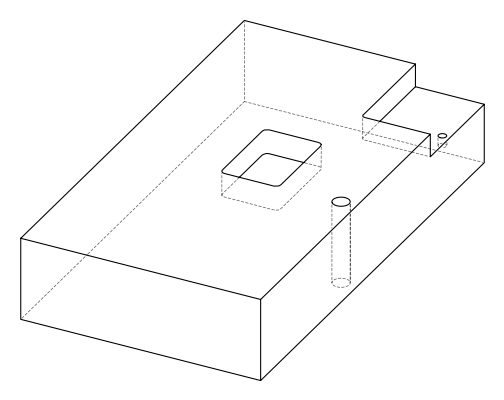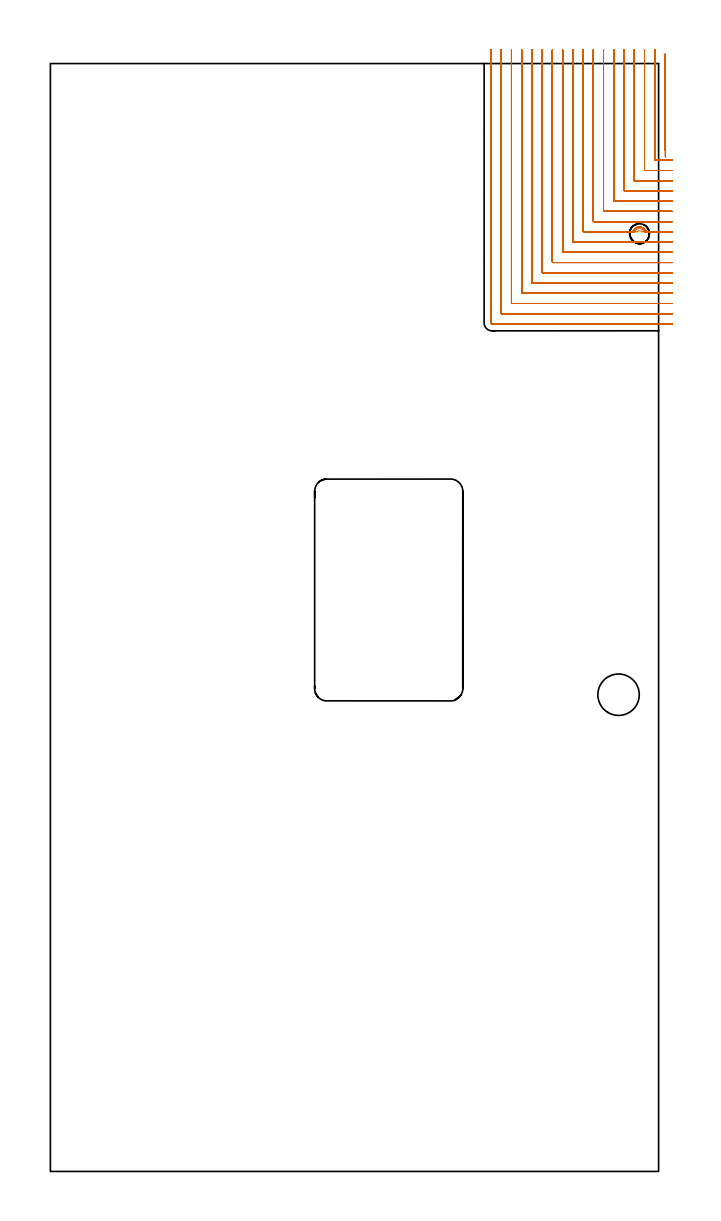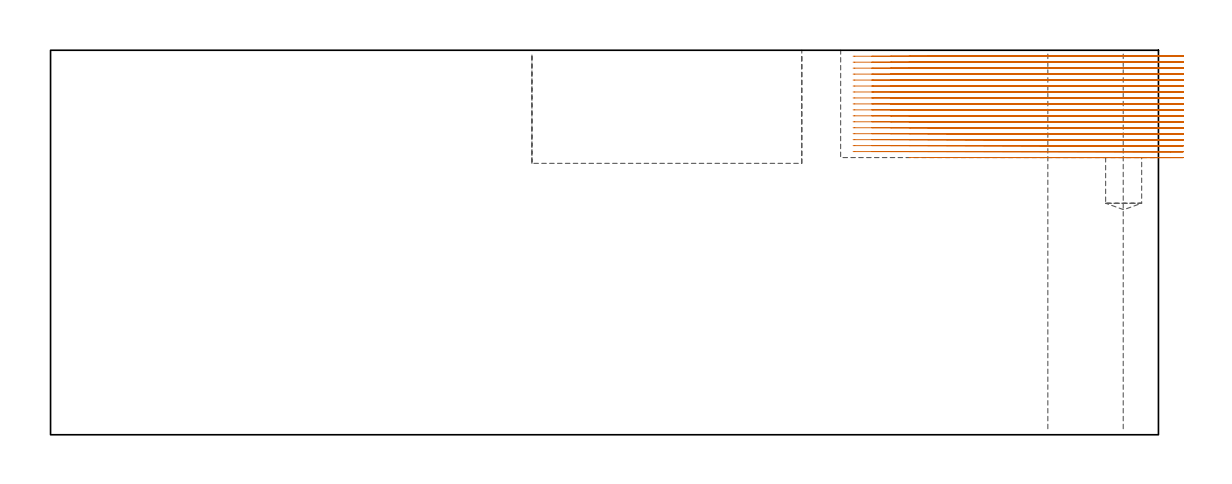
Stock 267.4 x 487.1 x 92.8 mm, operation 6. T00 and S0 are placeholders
(PLAN: 7 operations, 5 tool changes, 109.6 min)
(1 SPOT_DRILL | STEP1HOLE | NXT0321_9005460120000 | 0.05 min | 181 mm3)
(2 SPOT_DRILL_1 | STEP1POCKET | NXT0321_9005460120000 | 0.03 min | 2801 mm3)
(3 DRILL_THROUGH_HOLE_INTO_CENTER | STEP1HOLE | NXT0301_065 | 0.39 min | 6261 mm3)
(4 DRILL_TO_ENLARGE_THROUGH_HOLE | STEP1HOLE | UGT0301_251 | 0.41 min | 17642 mm3)
(5 DRILL_BLIND_HOLE_INTO_CENTER | STEP1POCKET | NXT0301_058 | 0.07 min | 719 mm3)
(6 MILL_CORNER_NOTCH_RECTANGULAR | CORNER_NOTCH_RECTANGULAR | NXT0201_008 | Follow Part, ap 1.5, ae 75% | 88.5 min | 230541 mm3)
(7 MILL_RECTANGULAR_POCKET | POCKET_RECTANGULAR_STRAIGHT | NXT0201_013 | Follow Part, ap 2.5, ae 75% | 20.19 min | 172628 mm3)
(TOOL NXT0321_9005460120000 | NC Spot Drill, 142deg, 12mm, Carbide, Uncoated | D12 PA142 FL30 Z2)
(TOOL NXT0301_065 | Carbide Drill 9.4mm [860.1-0940-075A1-MM 2214] | D9.4 PA140 FL98 Z2)
(TOOL UGT0301_251 | Twist Drill 18.2 mm | D18.2 PA118 FL135 Z2)
(TOOL NXT0301_058 | Carbide Drill 8.7mm [860.1-0870-026A1-MM 2214] | D8.7 PA140 FL47 Z2)
(TOOL NXT0201_008 | ENDMILL 6mm [2P460-0600-NA 1630] | D6 FL26 Z6)
(TOOL NXT0201_013 | ENDMILL 10mm | D10 FL30 Z4)
(OP 6 MILL_CORNER_NOTCH_RECTANGULAR, part 1 of 2)
G17 G21 G94 G90
T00 M6
G54
G17 G0 G90 X270.2 Y491.177 S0 M3
G43 Z102.8 H1
Z91.361
G94 G1 Y488.177 F250.
Y449.395 F500.
G3 X270.4 Y449.117 R0.3
G1 Y446.117 F250.
G0 Z102.8
X265.7 Y493.1
Z91.361
G1 Y490.1
Y444.895 F500.
G3 X265.995 Y444.6 R0.3
G1 X270.4
X273.4 F250.
G0 Z102.8
X261.2 Y493.1
Z91.361
G1 Y490.1
Y440.395 F500.
G3 X261.495 Y440.1 R0.3
G1 X270.4
X273.4 F250.
G0 Z102.8
X256.7 Y493.1
Z91.361
G1 Y490.1
Y435.895 F500.
G3 X256.995 Y435.6 R0.3
G1 X270.4
X273.4 F250.
G0 Z102.8
X252.2 Y493.1
Z91.361
G1 Y490.1
Y431.395 F500.
G3 X252.495 Y431.1 R0.3
G1 X270.4
X273.4 F250.
G0 Z102.8
X247.7 Y493.1
Z91.361
G1 Y490.1
Y426.895 F500.
G3 X247.995 Y426.6 R0.3
G1 X270.4
X273.4 F250.
G0 Z102.8
X243.2 Y493.1
Z91.361
G1 Y490.1
Y422.396 F500.
G3 X243.496 Y422.1 R0.3
G1 X270.4
X273.4 F250.
G0 Z102.8
X238.7 Y493.1
Z91.361
G1 Y490.1
Y417.896 F500.
G3 X238.996 Y417.6 R0.3
G1 X270.4
X273.4 F250.
G0 Z102.8
X234.2 Y493.1
Z91.361
G1 Y490.1
Y413.396 F500.
G3 X234.496 Y413.1 R0.3
G1 X256.127
X256.152 Y413.206
G2 X257.357 Y414.803 R2.962
G1 X257.973 Y415.114
G2 X260.797 Y414.681 R3.008
G1 X261.325 Y414.171
X261.668 Y413.652
X261.821 Y413.314
X261.827 Y413.297
X261.873 Y413.1
X270.4
X273.4 F250.
G0 Z102.8
X229.7 Y493.1
Z91.361
G1 Y490.1
Y408.896 F500.
G3 X229.996 Y408.6 R0.3
G1 X270.4
X273.4 F250.
G0 Z102.8
X225.2 Y493.1
Z91.361
G1 Y490.1
Y404.396 F500.
G3 X225.496 Y404.1 R0.3
G1 X270.4
X273.4 F250.
G0 Z102.8
X220.7 Y493.1
Z91.361
G1 Y490.1
Y399.896 F500.
G3 X220.996 Y399.6 R0.3
G1 X270.4
X273.4 F250.
G0 Z102.8
X216.2 Y493.1
Z91.361
G1 Y490.1
Y395.397 F500.
G3 X216.497 Y395.1 R0.3
G1 X270.4
X273.4 F250.
G0 Z102.8
X211.7 Y493.1
Z91.361
G1 Y490.1
Y390.897 F500.
G3 X211.997 Y390.6 R0.3
G1 X270.4
X273.4 F250.
G0 Z102.8
X207.2 Y493.1
Z91.361
G1 Y490.1
Y386.397 F500.
G3 X207.497 Y386.1 R0.3
G1 X270.4
X273.4 F250.
G0 Z102.8
X202.7 Y493.1
Z91.361
G1 Y490.1
Y381.897 F500.
G3 X202.997 Y381.6 R0.3
G1 X270.4
X273.4 F250.
G0 Z102.8
X198.2 Y493.1
Z91.361
G1 Y490.1
Y377.397 F500.
G3 X198.497 Y377.1 R0.3
G1 X270.4
X273.4 F250.
G0 Z102.8
X193.7 Y493.1
Z91.361
G1 Y490.1
Y373. F500.
G3 X194.1 Y372.6 R0.4
G1 X270.4
X273.4 F250.
G0 Z102.8
X270.2 Y491.177
Z89.922
G1 Y488.177
Y449.395 F500.
G3 X270.4 Y449.117 R0.3
G1 Y446.117 F250.
G0 Z102.8
X265.7 Y493.1
Z89.922
G1 Y490.1
Y444.895 F500.
G3 X265.995 Y444.6 R0.3
G1 X270.4
X273.4 F250.
G0 Z102.8
X261.2 Y493.1
Z89.922
G1 Y490.1
Y440.395 F500.
G3 X261.495 Y440.1 R0.3
G1 X270.4
X273.4 F250.
G0 Z102.8
X256.7 Y493.1
Z89.922
G1 Y490.1
Y435.895 F500.
G3 X256.995 Y435.6 R0.3
G1 X270.4
X273.4 F250.
G0 Z102.8
X252.2 Y493.1
Z89.922
G1 Y490.1
Y431.395 F500.
G3 X252.495 Y431.1 R0.3
G1 X270.4
X273.4 F250.
G0 Z102.8
X247.7 Y493.1
Z89.922
G1 Y490.1
Y426.895 F500.
G3 X247.995 Y426.6 R0.3
G1 X270.4
X273.4 F250.
G0 Z102.8
X243.2 Y493.1
Z89.922
G1 Y490.1
Y422.396 F500.
G3 X243.496 Y422.1 R0.3
G1 X270.4
X273.4 F250.
G0 Z102.8
X238.7 Y493.1
Z89.922
G1 Y490.1
Y417.896 F500.
G3 X238.996 Y417.6 R0.3
G1 X270.4
X273.4 F250.
G0 Z102.8
X234.2 Y493.1
Z89.922
G1 Y490.1
Y413.396 F500.
G3 X234.496 Y413.1 R0.3
G1 X256.127
X256.152 Y413.206
G2 X257.357 Y414.803 R2.962
G1 X257.973 Y415.114
G2 X260.797 Y414.682 R3.008
G1 X261.326 Y414.169
X261.668 Y413.652
X261.821 Y413.314
X261.827 Y413.297
X261.873 Y413.1
X270.4
X273.4 F250.
G0 Z102.8
X229.7 Y493.1
Z89.922
G1 Y490.1
Y408.896 F500.
G3 X229.996 Y408.6 R0.3
G1 X270.4
X273.4 F250.
G0 Z102.8
X225.2 Y493.1
Z89.922
G1 Y490.1
Y404.396 F500.
G3 X225.496 Y404.1 R0.3
G1 X270.4
X273.4 F250.
G0 Z102.8
X220.7 Y493.1
Z89.922
G1 Y490.1
Y399.896 F500.
G3 X220.996 Y399.6 R0.3
G1 X270.4
X273.4 F250.
G0 Z102.8
X216.2 Y493.1
Z89.922
G1 Y490.1
Y395.397 F500.
G3 X216.497 Y395.1 R0.3
G1 X270.4
X273.4 F250.
G0 Z102.8
X211.7 Y493.1
Z89.922
G1 Y490.1
Y390.897 F500.
G3 X211.997 Y390.6 R0.3
G1 X270.4
X273.4 F250.
G0 Z102.8
X207.2 Y493.1
Z89.922
G1 Y490.1
Y386.397 F500.
G3 X207.497 Y386.1 R0.3
G1 X270.4
X273.4 F250.
G0 Z102.8
X202.7 Y493.1
Z89.922
G1 Y490.1
Y381.897 F500.
G3 X202.997 Y381.6 R0.3
G1 X270.4
X273.4 F250.
G0 Z102.8
X198.2 Y493.1
Z89.922
G1 Y490.1
Y377.397 F500.
G3 X198.497 Y377.1 R0.3
G1 X270.4
X273.4 F250.
G0 Z102.8
X193.7 Y493.1
Z89.922
G1 Y490.1
Y373. F500.
G3 X194.1 Y372.6 R0.4
G1 X270.4
X273.4 F250.
G0 Z102.8
X270.2 Y491.177
Z88.483
G1 Y488.177
Y449.395 F500.
G3 X270.4 Y449.117 R0.3
G1 Y446.117 F250.
G0 Z102.8
X265.7 Y493.1
Z88.483
G1 Y490.1
Y444.895 F500.
G3 X265.995 Y444.6 R0.3
G1 X270.4
X273.4 F250.
G0 Z102.8
X261.2 Y493.1
Z88.483
G1 Y490.1
Y440.395 F500.
G3 X261.495 Y440.1 R0.3
G1 X270.4
X273.4 F250.
G0 Z102.8
X256.7 Y493.1
Z88.483
G1 Y490.1
Y435.895 F500.
G3 X256.995 Y435.6 R0.3
G1 X270.4
X273.4 F250.
G0 Z102.8
X252.2 Y493.1
Z88.483
G1 Y490.1
Y431.395 F500.
G3 X252.495 Y431.1 R0.3
G1 X270.4
X273.4 F250.
G0 Z102.8
X247.7 Y493.1
Z88.483
G1 Y490.1
Y426.895 F500.
G3 X247.995 Y426.6 R0.3
G1 X270.4
X273.4 F250.
G0 Z102.8
X243.2 Y493.1
Z88.483
G1 Y490.1
Y422.396 F500.
G3 X243.496 Y422.1 R0.3
G1 X270.4
X273.4 F250.
G0 Z102.8
X238.7 Y493.1
Z88.483
G1 Y490.1
Y417.896 F500.
G3 X238.996 Y417.6 R0.3
G1 X270.4
X273.4 F250.
G0 Z102.8
X234.2 Y493.1
Z88.483
G1 Y490.1
Y413.396 F500.
G3 X234.496 Y413.1 R0.3
G1 X256.127
X256.152 Y413.206
G2 X257.357 Y414.803 R2.962
G1 X257.973 Y415.114
G2 X260.797 Y414.682 R3.008
G1 X261.326 Y414.169
X261.668 Y413.652
X261.821 Y413.314
X261.827 Y413.297
X261.873 Y413.1
X270.4
X273.4 F250.
G0 Z102.8
X229.7 Y493.1
Z88.483
G1 Y490.1
Y408.896 F500.
G3 X229.996 Y408.6 R0.3
G1 X270.4
X273.4 F250.
G0 Z102.8
X225.2 Y493.1
Z88.483
G1 Y490.1
Y404.396 F500.
G3 X225.496 Y404.1 R0.3
G1 X270.4
X273.4 F250.
G0 Z102.8
X220.7 Y493.1
Z88.483
G1 Y490.1
Y399.896 F500.
G3 X220.996 Y399.6 R0.3
G1 X270.4
X273.4 F250.
G0 Z102.8
X216.2 Y493.1
Z88.483
G1 Y490.1
Y395.397 F500.
G3 X216.497 Y395.1 R0.3
G1 X270.4
X273.4 F250.
G0 Z102.8
X211.7 Y493.1
Z88.483
G1 Y490.1
Y390.897 F500.
G3 X211.997 Y390.6 R0.3
G1 X270.4
X273.4 F250.
G0 Z102.8
X207.2 Y493.1
Z88.483
G1 Y490.1
Y386.397 F500.
G3 X207.497 Y386.1 R0.3
G1 X270.4
X273.4 F250.
G0 Z102.8
X202.7 Y493.1
Z88.483
G1 Y490.1
Y381.897 F500.
G3 X202.997 Y381.6 R0.3
G1 X270.4
X273.4 F250.
G0 Z102.8
X198.2 Y493.1
Z88.483
G1 Y490.1
Y377.397 F500.
G3 X198.497 Y377.1 R0.3
G1 X270.4
X273.4 F250.
G0 Z102.8
X193.7 Y493.1
Z88.483
G1 Y490.1
Y373. F500.
G3 X194.1 Y372.6 R0.4
G1 X270.4
X273.4 F250.
G0 Z102.8
X270.2 Y491.177
Z87.044
G1 Y488.177
Y449.395 F500.
G3 X270.4 Y449.117 R0.3
G1 Y446.117 F250.
G0 Z102.8
X265.7 Y493.1
Z87.044
G1 Y490.1
Y444.895 F500.
G3 X265.995 Y444.6 R0.3
G1 X270.4
X273.4 F250.
G0 Z102.8
X261.2 Y493.1
Z87.044
G1 Y490.1
Y440.395 F500.
G3 X261.495 Y440.1 R0.3
G1 X270.4
X273.4 F250.
G0 Z102.8
X256.7 Y493.1
Z87.044
G1 Y490.1
Y435.895 F500.
G3 X256.995 Y435.6 R0.3
G1 X270.4
X273.4 F250.
G0 Z102.8
X252.2 Y493.1
Z87.044
G1 Y490.1
Y431.395 F500.
G3 X252.495 Y431.1 R0.3
G1 X270.4
X273.4 F250.
G0 Z102.8
X247.7 Y493.1
Z87.044
G1 Y490.1
Y426.895 F500.
G3 X247.995 Y426.6 R0.3
G1 X270.4
X273.4 F250.
G0 Z102.8
X243.2 Y493.1
Z87.044
G1 Y490.1
Y422.396 F500.
G3 X243.496 Y422.1 R0.3
G1 X270.4
X273.4 F250.
G0 Z102.8
X238.7 Y493.1
Z87.044
G1 Y490.1
Y417.896 F500.
G3 X238.996 Y417.6 R0.3
G1 X270.4
X273.4 F250.
G0 Z102.8
X234.2 Y493.1
Z87.044
G1 Y490.1
Y413.396 F500.
G3 X234.496 Y413.1 R0.3
G1 X256.127
X256.152 Y413.206
G2 X257.357 Y414.803 R2.962
G1 X257.973 Y415.114
G2 X260.798 Y414.681 R3.009
G1 X261.324 Y414.172
X261.668 Y413.652
X261.821 Y413.314
X261.827 Y413.297
X261.873 Y413.1
X270.4
X273.4 F250.
G0 Z102.8
X229.7 Y493.1
Z87.044
G1 Y490.1
Y408.896 F500.
G3 X229.996 Y408.6 R0.3
G1 X270.4
X273.4 F250.
G0 Z102.8
X225.2 Y493.1
Z87.044
G1 Y490.1
Y404.396 F500.
G3 X225.496 Y404.1 R0.3
G1 X270.4
X273.4 F250.
G0 Z102.8
X220.7 Y493.1
Z87.044
G1 Y490.1
Y399.896 F500.
G3 X220.996 Y399.6 R0.3
G1 X270.4
X273.4 F250.
G0 Z102.8
X216.2 Y493.1
Z87.044
G1 Y490.1
Y395.397 F500.
G3 X216.497 Y395.1 R0.3
G1 X270.4
X273.4 F250.
G0 Z102.8
X211.7 Y493.1
Z87.044
G1 Y490.1
Y390.897 F500.
G3 X211.997 Y390.6 R0.3
G1 X270.4
X273.4 F250.
G0 Z102.8
X207.2 Y493.1
Z87.044
G1 Y490.1
Y386.397 F500.
G3 X207.497 Y386.1 R0.3
G1 X270.4
X273.4 F250.
G0 Z102.8
X202.7 Y493.1
Z87.044
G1 Y490.1
Y381.897 F500.
G3 X202.997 Y381.6 R0.3
G1 X270.4
X273.4 F250.
G0 Z102.8
X198.2 Y493.1
Z87.044
G1 Y490.1
Y377.397 F500.
G3 X198.497 Y377.1 R0.3
G1 X270.4
X273.4 F250.
G0 Z102.8
X193.7 Y493.1
Z87.044
G1 Y490.1
Y373. F500.
G3 X194.1 Y372.6 R0.4
G1 X270.4
X273.4 F250.
G0 Z102.8
X270.2 Y491.177
Z85.605
G1 Y488.177
Y449.395 F500.
G3 X270.4 Y449.117 R0.3
G1 Y446.117 F250.
G0 Z102.8
X265.7 Y493.1
Z85.605
G1 Y490.1
Y444.895 F500.
G3 X265.995 Y444.6 R0.3
G1 X270.4
X273.4 F250.
G0 Z102.8
X261.2 Y493.1
Z85.605
G1 Y490.1
Y440.395 F500.
G3 X261.495 Y440.1 R0.3
G1 X270.4
X273.4 F250.
G0 Z102.8
X256.7 Y493.1
Z85.605
G1 Y490.1
Y435.895 F500.
G3 X256.995 Y435.6 R0.3
G1 X270.4
X273.4 F250.
G0 Z102.8
X252.2 Y493.1
Z85.605
G1 Y490.1
Y431.395 F500.
G3 X252.495 Y431.1 R0.3
G1 X270.4
X273.4 F250.
G0 Z102.8
X247.7 Y493.1
Z85.605
G1 Y490.1
Y426.895 F500.
G3 X247.995 Y426.6 R0.3
G1 X270.4
X273.4 F250.
G0 Z102.8
X243.2 Y493.1
Z85.605
G1 Y490.1
Y422.396 F500.
G3 X243.496 Y422.1 R0.3
G1 X270.4
X273.4 F250.
G0 Z102.8
X238.7 Y493.1
Z85.605
G1 Y490.1
Y417.896 F500.
G3 X238.996 Y417.6 R0.3
G1 X270.4
X273.4 F250.
G0 Z102.8
X234.2 Y493.1
Z85.605
G1 Y490.1
Y413.396 F500.
G3 X234.496 Y413.1 R0.3
G1 X256.127
X256.152 Y413.206
G2 X257.357 Y414.803 R2.962
G1 X257.973 Y415.114
G2 X260.798 Y414.681 R3.009
G1 X261.324 Y414.172
X261.668 Y413.652
X261.821 Y413.314
X261.827 Y413.297
X261.873 Y413.1
X270.4
X273.4 F250.
G0 Z102.8
X229.7 Y493.1
Z85.605
G1 Y490.1
Y408.896 F500.
G3 X229.996 Y408.6 R0.3
G1 X270.4
X273.4 F250.
G0 Z102.8
X225.2 Y493.1
Z85.605
G1 Y490.1
Y404.396 F500.
G3 X225.496 Y404.1 R0.3
G1 X270.4
X273.4 F250.
G0 Z102.8
X220.7 Y493.1
Z85.605
G1 Y490.1
Y399.896 F500.
G3 X220.996 Y399.6 R0.3
G1 X270.4
X273.4 F250.
G0 Z102.8
X216.2 Y493.1
Z85.605
G1 Y490.1
Y395.397 F500.
G3 X216.497 Y395.1 R0.3
G1 X270.4
X273.4 F250.
G0 Z102.8
X211.7 Y493.1
Z85.605
G1 Y490.1
Y390.897 F500.
G3 X211.997 Y390.6 R0.3
G1 X270.4
X273.4 F250.
G0 Z102.8
X207.2 Y493.1
Z85.605
G1 Y490.1
Y386.397 F500.
G3 X207.497 Y386.1 R0.3
G1 X270.4
X273.4 F250.
G0 Z102.8
X202.7 Y493.1
Z85.605
G1 Y490.1
Y381.897 F500.
G3 X202.997 Y381.6 R0.3
G1 X270.4
X273.4 F250.
G0 Z102.8
X198.2 Y493.1
Z85.605
G1 Y490.1
Y377.397 F500.
G3 X198.497 Y377.1 R0.3
G1 X270.4
X273.4 F250.
G0 Z102.8
X193.7 Y493.1
Z85.605
G1 Y490.1
Y373. F500.
G3 X194.1 Y372.6 R0.4
G1 X270.4
X273.4 F250.
G0 Z102.8
X270.2 Y491.177
Z84.167
G1 Y488.177
Y449.395 F500.
G3 X270.4 Y449.117 R0.3
G1 Y446.117 F250.
G0 Z102.8
X265.7 Y493.1
Z84.167
G1 Y490.1
Y444.895 F500.
G3 X265.995 Y444.6 R0.3
G1 X270.4
X273.4 F250.
G0 Z102.8
X261.2 Y493.1
Z84.167
G1 Y490.1
Y440.395 F500.
G3 X261.495 Y440.1 R0.3
G1 X270.4
X273.4 F250.
G0 Z102.8
X256.7 Y493.1
Z84.167
G1 Y490.1
Y435.895 F500.
G3 X256.995 Y435.6 R0.3
G1 X270.4
X273.4 F250.
G0 Z102.8
X252.2 Y493.1
Z84.167
G1 Y490.1
Y431.395 F500.
G3 X252.495 Y431.1 R0.3
G1 X270.4
X273.4 F250.
G0 Z102.8
X247.7 Y493.1
Z84.167
G1 Y490.1
Y426.895 F500.
G3 X247.995 Y426.6 R0.3
G1 X270.4
X273.4 F250.
G0 Z102.8
X243.2 Y493.1
Z84.167
G1 Y490.1
Y422.396 F500.
G3 X243.496 Y422.1 R0.3
G1 X270.4
X273.4 F250.
G0 Z102.8
X238.7 Y493.1
Z84.167
G1 Y490.1
Y417.896 F500.
G3 X238.996 Y417.6 R0.3
G1 X270.4
X273.4 F250.
G0 Z102.8
X234.2 Y493.1
Z84.167
G1 Y490.1
Y413.396 F500.
G3 X234.496 Y413.1 R0.3
G1 X256.127
X256.152 Y413.206
G2 X257.357 Y414.803 R2.962
G1 X257.973 Y415.114
G2 X260.798 Y414.681 R3.009
G1 X261.324 Y414.172
X261.668 Y413.652
X261.821 Y413.314
X261.827 Y413.297
X261.873 Y413.1
X270.4
X273.4 F250.
G0 Z102.8
X229.7 Y493.1
Z84.167
G1 Y490.1
Y408.896 F500.
G3 X229.996 Y408.6 R0.3
G1 X270.4
X273.4 F250.
G0 Z102.8
X225.2 Y493.1
Z84.167
G1 Y490.1
Y404.396 F500.
G3 X225.496 Y404.1 R0.3
G1 X270.4
X273.4 F250.
G0 Z102.8
X220.7 Y493.1
Z84.167
G1 Y490.1
Y399.896 F500.
G3 X220.996 Y399.6 R0.3
G1 X270.4
X273.4 F250.
G0 Z102.8
X216.2 Y493.1
Z84.167
G1 Y490.1
Y395.397 F500.
G3 X216.497 Y395.1 R0.3
G1 X270.4
X273.4 F250.
G0 Z102.8
X211.7 Y493.1
Z84.167
G1 Y490.1
Y390.897 F500.
G3 X211.997 Y390.6 R0.3
G1 X270.4
X273.4 F250.
G0 Z102.8
X207.2 Y493.1
Z84.167
G1 Y490.1
Y386.397 F500.
G3 X207.497 Y386.1 R0.3
G1 X270.4
X273.4 F250.
G0 Z102.8
X202.7 Y493.1
Z84.167
G1 Y490.1
Y381.897 F500.
G3 X202.997 Y381.6 R0.3
G1 X270.4
X273.4 F250.
G0 Z102.8
X198.2 Y493.1
Z84.167
G1 Y490.1
Y377.397 F500.
G3 X198.497 Y377.1 R0.3
G1 X270.4
X273.4 F250.
G0 Z102.8
X193.7 Y493.1
Z84.167
G1 Y490.1
Y373. F500.
G3 X194.1 Y372.6 R0.4
G1 X270.4
X273.4 F250.
G0 Z102.8
X270.2 Y491.177
Z82.728
G1 Y488.177
Y449.395 F500.
G3 X270.4 Y449.117 R0.3
G1 Y446.117 F250.
G0 Z102.8
X265.7 Y493.1
Z82.728
G1 Y490.1
Y444.895 F500.
G3 X265.995 Y444.6 R0.3
G1 X270.4
X273.4 F250.
G0 Z102.8
X261.2 Y493.1
Z82.728
G1 Y490.1
Y440.395 F500.
G3 X261.495 Y440.1 R0.3
G1 X270.4
X273.4 F250.
G0 Z102.8
X256.7 Y493.1
Z82.728
G1 Y490.1
Y435.895 F500.
G3 X256.995 Y435.6 R0.3
G1 X270.4
X273.4 F250.
G0 Z102.8
X252.2 Y493.1
Z82.728
G1 Y490.1
Y431.395 F500.
G3 X252.495 Y431.1 R0.3
G1 X270.4
X273.4 F250.
G0 Z102.8
X247.7 Y493.1
Z82.728
G1 Y490.1
Y426.895 F500.
G3 X247.995 Y426.6 R0.3
G1 X270.4
X273.4 F250.
G0 Z102.8
X243.2 Y493.1
Z82.728
G1 Y490.1
Y422.396 F500.
G3 X243.496 Y422.1 R0.3
G1 X270.4
X273.4 F250.
G0 Z102.8
X238.7 Y493.1
Z82.728
G1 Y490.1
Y417.896 F500.
G3 X238.996 Y417.6 R0.3
G1 X270.4
X273.4 F250.
G0 Z102.8
X234.2 Y493.1
Z82.728
G1 Y490.1
Y413.396 F500.
G3 X234.496 Y413.1 R0.3
G1 X256.127
X256.152 Y413.206
G2 X257.357 Y414.803 R2.962
G1 X257.973 Y415.114
G2 X260.798 Y414.681 R3.009
G1 X261.324 Y414.172
X261.668 Y413.652
X261.821 Y413.314
X261.827 Y413.297
X261.873 Y413.1
X270.4
X273.4 F250.
G0 Z102.8
X229.7 Y493.1
Z82.728
G1 Y490.1
Y408.896 F500.
G3 X229.996 Y408.6 R0.3
G1 X270.4
X273.4 F250.
G0 Z102.8
X225.2 Y493.1
Z82.728
G1 Y490.1
Y404.396 F500.
G3 X225.496 Y404.1 R0.3
G1 X270.4
X273.4 F250.
G0 Z102.8
X220.7 Y493.1
Z82.728
G1 Y490.1
Y399.896 F500.
G3 X220.996 Y399.6 R0.3
G1 X270.4
X273.4 F250.
G0 Z102.8
X216.2 Y493.1
Z82.728
G1 Y490.1
Y395.397 F500.
G3 X216.497 Y395.1 R0.3
G1 X270.4
X273.4 F250.
G0 Z102.8
X211.7 Y493.1
Z82.728
G1 Y490.1
Y390.897 F500.
G3 X211.997 Y390.6 R0.3
G1 X270.4
X273.4 F250.
G0 Z102.8
X207.2 Y493.1
Z82.728
G1 Y490.1
Y386.397 F500.
G3 X207.497 Y386.1 R0.3
G1 X270.4
X273.4 F250.
G0 Z102.8
X202.7 Y493.1
Z82.728
G1 Y490.1
Y381.897 F500.
G3 X202.997 Y381.6 R0.3
G1 X270.4
X273.4 F250.
G0 Z102.8
X198.2 Y493.1
Z82.728
G1 Y490.1
Y377.397 F500.
G3 X198.497 Y377.1 R0.3
G1 X270.4
X273.4 F250.
G0 Z102.8
X193.7 Y493.1
Z82.728
G1 Y490.1
Y373. F500.
G3 X194.1 Y372.6 R0.4
G1 X270.4
X273.4 F250.
G0 Z102.8
X270.2 Y491.177
Z81.289
G1 Y488.177
Y449.395 F500.
G3 X270.4 Y449.117 R0.3
G1 Y446.117 F250.
G0 Z102.8
X265.7 Y493.1
Z81.289
G1 Y490.1
Y444.895 F500.
G3 X265.995 Y444.6 R0.3
G1 X270.4
X273.4 F250.
G0 Z102.8
X261.2 Y493.1
Z81.289
G1 Y490.1
Y440.395 F500.
G3 X261.495 Y440.1 R0.3
G1 X270.4
X273.4 F250.
G0 Z102.8
X256.7 Y493.1
Z81.289
G1 Y490.1
Y435.895 F500.
G3 X256.995 Y435.6 R0.3
G1 X270.4
X273.4 F250.
G0 Z102.8
X252.2 Y493.1
Z81.289
G1 Y490.1
Y431.395 F500.
G3 X252.495 Y431.1 R0.3
G1 X270.4
X273.4 F250.
G0 Z102.8
X247.7 Y493.1
Z81.289
G1 Y490.1
Y426.895 F500.
G3 X247.995 Y426.6 R0.3
G1 X270.4
X273.4 F250.
G0 Z102.8
X243.2 Y493.1
Z81.289
G1 Y490.1
Y422.396 F500.
G3 X243.496 Y422.1 R0.3
G1 X270.4
X273.4 F250.
G0 Z102.8
X238.7 Y493.1
Z81.289
G1 Y490.1
Y417.896 F500.
G3 X238.996 Y417.6 R0.3
G1 X270.4
X273.4 F250.
G0 Z102.8
X234.2 Y493.1
Z81.289
G1 Y490.1
Y413.396 F500.
G3 X234.496 Y413.1 R0.3
G1 X256.127
X256.152 Y413.206
G2 X257.357 Y414.803 R2.962
G1 X257.973 Y415.114
G2 X260.798 Y414.681 R3.009
G1 X261.324 Y414.172
X261.668 Y413.652
X261.821 Y413.314
X261.827 Y413.297
X261.873 Y413.1
X270.4
X273.4 F250.
G0 Z102.8
X229.7 Y493.1
Z81.289
G1 Y490.1
Y408.896 F500.
G3 X229.996 Y408.6 R0.3
G1 X270.4
X273.4 F250.
G0 Z102.8
X225.2 Y493.1
Z81.289
G1 Y490.1
Y404.396 F500.
G3 X225.496 Y404.1 R0.3
G1 X270.4
X273.4 F250.
G0 Z102.8
X220.7 Y493.1
Z81.289
G1 Y490.1
Y399.896 F500.
G3 X220.996 Y399.6 R0.3
G1 X270.4
X273.4 F250.
G0 Z102.8
X216.2 Y493.1
Z81.289
G1 Y490.1
Y395.397 F500.
G3 X216.497 Y395.1 R0.3
G1 X270.4
X273.4 F250.
G0 Z102.8
X211.7 Y493.1
Z81.289
G1 Y490.1
Y390.897 F500.
G3 X211.997 Y390.6 R0.3
G1 X270.4
X273.4 F250.
G0 Z102.8
X207.2 Y493.1
Z81.289
G1 Y490.1
Y386.397 F500.
G3 X207.497 Y386.1 R0.3
G1 X270.4
X273.4 F250.
G0 Z102.8
X202.7 Y493.1
Z81.289
G1 Y490.1
Y381.897 F500.
G3 X202.997 Y381.6 R0.3
G1 X270.4
X273.4 F250.
G0 Z102.8
X198.2 Y493.1
Z81.289
G1 Y490.1
Y377.397 F500.
G3 X198.497 Y377.1 R0.3
G1 X270.4
X273.4 F250.
G0 Z102.8
X193.7 Y493.1
Z81.289
G1 Y490.1
Y373. F500.
G3 X194.1 Y372.6 R0.4
G1 X270.4
X273.4 F250.
G0 Z102.8
X270.2 Y491.177
Z79.85
G1 Y488.177
Y449.395 F500.
G3 X270.4 Y449.117 R0.3
G1 Y446.117 F250.
G0 Z102.8
X265.7 Y493.1
Z79.85
G1 Y490.1
Y444.895 F500.
G3 X265.995 Y444.6 R0.3
G1 X270.4
X273.4 F250.
G0 Z102.8
X261.2 Y493.1
Z79.85
G1 Y490.1
Y440.395 F500.
G3 X261.495 Y440.1 R0.3
G1 X270.4
X273.4 F250.
G0 Z102.8
X256.7 Y493.1
Z79.85
G1 Y490.1
Y435.895 F500.
G3 X256.995 Y435.6 R0.3
G1 X270.4
X273.4 F250.
G0 Z102.8
X252.2 Y493.1
Z79.85
G1 Y490.1
Y431.395 F500.
G3 X252.495 Y431.1 R0.3
G1 X270.4
X273.4 F250.
G0 Z102.8
X247.7 Y493.1
Z79.85
G1 Y490.1
Y426.895 F500.
G3 X247.995 Y426.6 R0.3
G1 X270.4
X273.4 F250.
G0 Z102.8
X243.2 Y493.1
Z79.85
G1 Y490.1
Y422.396 F500.
G3 X243.496 Y422.1 R0.3
G1 X270.4
X273.4 F250.
G0 Z102.8
X238.7 Y493.1
Z79.85
G1 Y490.1
Y417.896 F500.
G3 X238.996 Y417.6 R0.3
G1 X270.4
X273.4 F250.
G0 Z102.8
X234.2 Y493.1
Z79.85
G1 Y490.1
Y413.396 F500.
G3 X234.496 Y413.1 R0.3
G1 X256.127
X256.152 Y413.206
G2 X257.357 Y414.803 R2.962
G1 X257.973 Y415.114
G2 X260.798 Y414.681 R3.009
G1 X261.324 Y414.172
X261.668 Y413.652
X261.821 Y413.314
X261.827 Y413.297
X261.873 Y413.1
X270.4
X273.4 F250.
G0 Z102.8
X229.7 Y493.1
Z79.85
G1 Y490.1
Y408.896 F500.
G3 X229.996 Y408.6 R0.3
G1 X270.4
X273.4 F250.
G0 Z102.8
X225.2 Y493.1
Z79.85
G1 Y490.1
Y404.396 F500.
G3 X225.496 Y404.1 R0.3
G1 X270.4
X273.4 F250.
G0 Z102.8
X220.7 Y493.1
Z79.85
G1 Y490.1
Y399.896 F500.
G3 X220.996 Y399.6 R0.3
G1 X270.4
X273.4 F250.
G0 Z102.8
X216.2 Y493.1
Z79.85
G1 Y490.1
Y395.397 F500.
G3 X216.497 Y395.1 R0.3
G1 X270.4
X273.4 F250.
G0 Z102.8
X211.7 Y493.1
Z79.85
G1 Y490.1
Y390.897 F500.
G3 X211.997 Y390.6 R0.3
G1 X270.4
X273.4 F250.
G0 Z102.8
X207.2 Y493.1
Z79.85
G1 Y490.1
Y386.397 F500.
G3 X207.497 Y386.1 R0.3
G1 X270.4
X273.4 F250.
G0 Z102.8
X202.7 Y493.1
Z79.85
G1 Y490.1
Y381.897 F500.
G3 X202.997 Y381.6 R0.3
G1 X270.4
X273.4 F250.
G0 Z102.8
X198.2 Y493.1
Z79.85
G1 Y490.1
Y377.397 F500.
G3 X198.497 Y377.1 R0.3
G1 X270.4
X273.4 F250.
G0 Z102.8
X193.7 Y493.1
Z79.85
G1 Y490.1
Y373. F500.
G3 X194.1 Y372.6 R0.4
G1 X270.4
X273.4 F250.
G0 Z102.8
X270.2 Y491.177
Z78.411
G1 Y488.177
Y449.395 F500.
G3 X270.4 Y449.117 R0.3
G1 Y446.117 F250.
G0 Z102.8
X265.7 Y493.1
Z78.411
G1 Y490.1
Y444.895 F500.
G3 X265.995 Y444.6 R0.3
G1 X270.4
X273.4 F250.
G0 Z102.8
X261.2 Y493.1
Z78.411
G1 Y490.1
Y440.395 F500.
G3 X261.495 Y440.1 R0.3
G1 X270.4
X273.4 F250.
G0 Z102.8
X256.7 Y493.1
Z78.411
G1 Y490.1
Y435.895 F500.
G3 X256.995 Y435.6 R0.3
G1 X270.4
X273.4 F250.
G0 Z102.8
X252.2 Y493.1
Z78.411
G1 Y490.1
Y431.395 F500.
G3 X252.495 Y431.1 R0.3
G1 X270.4
X273.4 F250.
G0 Z102.8
X247.7 Y493.1
Z78.411
G1 Y490.1
Y426.895 F500.
G3 X247.995 Y426.6 R0.3
G1 X270.4
X273.4 F250.
G0 Z102.8
X243.2 Y493.1
Z78.411
G1 Y490.1
Y422.396 F500.
G3 X243.496 Y422.1 R0.3
G1 X270.4
X273.4 F250.
G0 Z102.8
X238.7 Y493.1
Z78.411
G1 Y490.1
Y417.896 F500.
G3 X238.996 Y417.6 R0.3
G1 X270.4
X273.4 F250.
G0 Z102.8
X234.2 Y493.1
Z78.411
G1 Y490.1
Y413.396 F500.
G3 X234.496 Y413.1 R0.3
G1 X256.127
X256.152 Y413.206
G2 X257.913 Y415.084 R2.944
G1 X257.971 Y415.113
G2 X260.798 Y414.681 R3.007
G1 X261.324 Y414.172
X261.668 Y413.652
X261.821 Y413.314
X261.827 Y413.297
X261.873 Y413.1
X270.4
X273.4 F250.
G0 Z102.8
X229.7 Y493.1
Z78.411
G1 Y490.1
Y408.896 F500.
G3 X229.996 Y408.6 R0.3
G1 X270.4
X273.4 F250.
G0 Z102.8
X225.2 Y493.1
Z78.411
G1 Y490.1
Y404.396 F500.
G3 X225.496 Y404.1 R0.3
G1 X270.4
X273.4 F250.
G0 Z102.8
X220.7 Y493.1
Z78.411
G1 Y490.1
Y399.896 F500.
G3 X220.996 Y399.6 R0.3
G1 X270.4
X273.4 F250.
G0 Z102.8
X216.2 Y493.1
Z78.411
G1 Y490.1
Y395.397 F500.
G3 X216.497 Y395.1 R0.3
G1 X270.4
X273.4 F250.
G0 Z102.8
X211.7 Y493.1
Z78.411
G1 Y490.1
Y390.897 F500.
G3 X211.997 Y390.6 R0.3
G1 X270.4
X273.4 F250.
G0 Z102.8
X207.2 Y493.1
Z78.411
G1 Y490.1
Y386.397 F500.
G3 X207.497 Y386.1 R0.3
G1 X270.4
X273.4 F250.
G0 Z102.8
X202.7 Y493.1
Z78.411
G1 Y490.1
Y381.897 F500.
G3 X202.997 Y381.6 R0.3
G1 X270.4
X273.4 F250.
G0 Z102.8
X198.2 Y493.1
Z78.411
G1 Y490.1
Y377.397 F500.
G3 X198.497 Y377.1 R0.3
G1 X270.4
X273.4 F250.
G0 Z102.8
X193.7 Y493.1
Z78.411
G1 Y490.1
Y373. F500.
G3 X194.1 Y372.6 R0.4
G1 X270.4
X273.4 F250.
G0 Z102.8
X270.2 Y491.177
Z76.972
G1 Y488.177
Y449.395 F500.
G3 X270.4 Y449.117 R0.3
G1 Y446.117 F250.
G0 Z102.8
X265.7 Y493.1
Z76.972
G1 Y490.1
Y444.895 F500.
G3 X265.995 Y444.6 R0.3
G1 X270.4
X273.4 F250.
G0 Z102.8
X261.2 Y493.1
Z76.972
G1 Y490.1
Y440.395 F500.
G3 X261.495 Y440.1 R0.3
G1 X270.4
X273.4 F250.
G0 Z102.8
X256.7 Y493.1
Z76.972
G1 Y490.1
Y435.895 F500.
G3 X256.995 Y435.6 R0.3
G1 X270.4
X273.4 F250.
G0 Z102.8
X252.2 Y493.1
Z76.972
G1 Y490.1
Y431.395 F500.
G3 X252.495 Y431.1 R0.3
G1 X270.4
X273.4 F250.
G0 Z102.8
X247.7 Y493.1
Z76.972
G1 Y490.1
Y426.895 F500.
G3 X247.995 Y426.6 R0.3
G1 X270.4
X273.4 F250.
G0 Z102.8
X243.2 Y493.1
Z76.972
G1 Y490.1
Y422.396 F500.
G3 X243.496 Y422.1 R0.3
G1 X270.4
X273.4 F250.
G0 Z102.8
X238.7 Y493.1
Z76.972
G1 Y490.1
Y417.896 F500.
G3 X238.996 Y417.6 R0.3
G1 X270.4
X273.4 F250.
G0 Z102.8
X234.2 Y493.1
Z76.972
G1 Y490.1
Y413.396 F500.
G3 X234.496 Y413.1 R0.3
G1 X256.127
X256.152 Y413.206
G2 X257.913 Y415.084 R2.944
G1 X257.971 Y415.113
G2 X260.798 Y414.681 R3.007
G1 X261.324 Y414.172
X261.668 Y413.652
X261.821 Y413.314
X261.827 Y413.297
X261.873 Y413.1
X270.4
X273.4 F250.
G0 Z102.8
X229.7 Y493.1
Z76.972
G1 Y490.1
Y408.896 F500.
G3 X229.996 Y408.6 R0.3
G1 X270.4
X273.4 F250.
G0 Z102.8
X225.2 Y493.1
Z76.972
G1 Y490.1
Y404.396 F500.
G3 X225.496 Y404.1 R0.3
G1 X270.4
X273.4 F250.
G0 Z102.8
X220.7 Y493.1
Z76.972
G1 Y490.1
Y399.896 F500.
G3 X220.996 Y399.6 R0.3
G1 X270.4
X273.4 F250.
G0 Z102.8
X216.2 Y493.1
Z76.972
G1 Y490.1
Y395.397 F500.
G3 X216.497 Y395.1 R0.3
G1 X270.4
X273.4 F250.
G0 Z102.8
X211.7 Y493.1
Z76.972
G1 Y490.1
Y390.897 F500.
G3 X211.997 Y390.6 R0.3
G1 X270.4
X273.4 F250.
G0 Z102.8
X207.2 Y493.1
Z76.972
G1 Y490.1
Y386.397 F500.
G3 X207.497 Y386.1 R0.3
G1 X270.4
X273.4 F250.
G0 Z102.8
X202.7 Y493.1
Z76.972
G1 Y490.1
Y381.897 F500.
G3 X202.997 Y381.6 R0.3
G1 X270.4
X273.4 F250.
G0 Z102.8
X198.2 Y493.1
Z76.972
G1 Y490.1
Y377.397 F500.
G3 X198.497 Y377.1 R0.3
G1 X270.4
X273.4 F250.
G0 Z102.8
X193.7 Y493.1
Z76.972
G1 Y490.1
Y373. F500.
G3 X194.1 Y372.6 R0.4
G1 X270.4
X273.4 F250.
G0 Z102.8
X270.2 Y491.177
Z75.533
G1 Y488.177
Y449.395 F500.
G3 X270.4 Y449.117 R0.3
G1 Y446.117 F250.
G0 Z102.8
X265.7 Y493.1
Z75.533
G1 Y490.1
Y444.895 F500.
G3 X265.995 Y444.6 R0.3
G1 X270.4
X273.4 F250.
G0 Z102.8
X261.2 Y493.1
Z75.533
G1 Y490.1
Y440.395 F500.
G3 X261.495 Y440.1 R0.3
G1 X270.4
X273.4 F250.
G0 Z102.8
X256.7 Y493.1
Z75.533
G1 Y490.1
Y435.895 F500.
G3 X256.995 Y435.6 R0.3
G1 X270.4
X273.4 F250.
G0 Z102.8
X252.2 Y493.1
Z75.533
G1 Y490.1
Y431.395 F500.
G3 X252.495 Y431.1 R0.3
G1 X270.4
X273.4 F250.
G0 Z102.8
X247.7 Y493.1
Z75.533
G1 Y490.1
Y426.895 F500.
G3 X247.995 Y426.6 R0.3
G1 X270.4
X273.4 F250.
G0 Z102.8
X243.2 Y493.1
Z75.533
G1 Y490.1
Y422.396 F500.
G3 X243.496 Y422.1 R0.3
G1 X270.4
X273.4 F250.
G0 Z102.8
X238.7 Y493.1
Z75.533
G1 Y490.1
Y417.896 F500.
G3 X238.996 Y417.6 R0.3
G1 X270.4
X273.4 F250.
G0 Z102.8
X234.2 Y493.1
Z75.533
G1 Y490.1
Y413.396 F500.
G3 X234.496 Y413.1 R0.3
G1 X256.127
X256.152 Y413.206
G2 X257.357 Y414.803 R2.962
G1 X257.973 Y415.114
G2 X260.798 Y414.681 R3.009
G1 X261.324 Y414.172
X261.668 Y413.652
X261.821 Y413.314
X261.827 Y413.297
X261.873 Y413.1
X270.4
X273.4 F250.
G0 Z102.8
X229.7 Y493.1
Z75.533
G1 Y490.1
Y408.896 F500.
G3 X229.996 Y408.6 R0.3
G1 X270.4
X273.4 F250.
G0 Z102.8
X225.2 Y493.1
Z75.533
G1 Y490.1
Y404.396 F500.
G3 X225.496 Y404.1 R0.3
G1 X270.4
X273.4 F250.
G0 Z102.8
X220.7 Y493.1
Z75.533
G1 Y490.1
Y399.896 F500.
G3 X220.996 Y399.6 R0.3
G1 X270.4
X273.4 F250.
G0 Z102.8
X216.2 Y493.1
Z75.533
G1 Y490.1
Y395.397 F500.
G3 X216.497 Y395.1 R0.3
G1 X270.4
X273.4 F250.
G0 Z102.8
X211.7 Y493.1
Z75.533
G1 Y490.1
Y390.897 F500.
G3 X211.997 Y390.6 R0.3
G1 X270.4
X273.4 F250.
G0 Z102.8
X207.2 Y493.1
Z75.533
G1 Y490.1
Y386.397 F500.
G3 X207.497 Y386.1 R0.3
G1 X270.4
X273.4 F250.
G0 Z102.8
X202.7 Y493.1
Z75.533
G1 Y490.1
Y381.897 F500.
G3 X202.997 Y381.6 R0.3
G1 X270.4
X273.4 F250.
G0 Z102.8
X198.2 Y493.1
Z75.533
G1 Y490.1
Y377.397 F500.
G3 X198.497 Y377.1 R0.3
G1 X270.4
X273.4 F250.
G0 Z102.8
X193.7 Y493.1
Z75.533
G1 Y490.1
Y373. F500.
G3 X194.1 Y372.6 R0.4
G1 X270.4
X273.4 F250.
G0 Z102.8
X270.2 Y491.177
Z74.094
G1 Y488.177
Y449.395 F500.
G3 X270.4 Y449.117 R0.3
G1 Y446.117 F250.
G0 Z102.8
X265.7 Y493.1
Z74.094
G1 Y490.1
Y444.895 F500.
G3 X265.995 Y444.6 R0.3
G1 X270.4
X273.4 F250.
G0 Z102.8
X261.2 Y493.1
Z74.094
G1 Y490.1
Y440.395 F500.
G3 X261.495 Y440.1 R0.3
G1 X270.4
X273.4 F250.
G0 Z102.8
X256.7 Y493.1
Z74.094
G1 Y490.1
Y435.895 F500.
G3 X256.995 Y435.6 R0.3
G1 X270.4
X273.4 F250.
G0 Z102.8
X252.2 Y493.1
Z74.094
G1 Y490.1
Y431.395 F500.
G3 X252.495 Y431.1 R0.3
G1 X270.4
X273.4 F250.
G0 Z102.8
X247.7 Y493.1
Z74.094
G1 Y490.1
Y426.895 F500.
G3 X247.995 Y426.6 R0.3
G1 X270.4
X273.4 F250.
G0 Z102.8
X243.2 Y493.1
Z74.094
G1 Y490.1
Y422.396 F500.
G3 X243.496 Y422.1 R0.3
G1 X270.4
X273.4 F250.
G0 Z102.8
X238.7 Y493.1
Z74.094
G1 Y490.1
Y417.896 F500.
G3 X238.996 Y417.6 R0.3
G1 X270.4
X273.4 F250.
G0 Z102.8
X234.2 Y493.1
Z74.094
G1 Y490.1
Y413.396 F500.
G3 X234.496 Y413.1 R0.3
G1 X256.127
X256.152 Y413.206
G2 X257.357 Y414.803 R2.962
G1 X257.973 Y415.114
G2 X260.798 Y414.681 R3.009
G1 X261.324 Y414.172
X261.668 Y413.652
X261.821 Y413.314
X261.827 Y413.297
X261.873 Y413.1
X270.4
X273.4 F250.
G0 Z102.8
X229.7 Y493.1
Z74.094
G1 Y490.1
Y408.896 F500.
G3 X229.996 Y408.6 R0.3
G1 X270.4
X273.4 F250.
G0 Z102.8
X225.2 Y493.1
Z74.094
G1 Y490.1
Y404.396 F500.
G3 X225.496 Y404.1 R0.3
G1 X270.4
X273.4 F250.
G0 Z102.8
X220.7 Y493.1
Z74.094
G1 Y490.1
Y399.896 F500.
G3 X220.996 Y399.6 R0.3
G1 X270.4
X273.4 F250.
G0 Z102.8
X216.2 Y493.1
Z74.094
G1 Y490.1
Y395.397 F500.
G3 X216.497 Y395.1 R0.3
G1 X270.4
X273.4 F250.
G0 Z102.8
X211.7 Y493.1
Z74.094
G1 Y490.1
Y390.897 F500.
G3 X211.997 Y390.6 R0.3
G1 X270.4
X273.4 F250.
G0 Z102.8
X207.2 Y493.1
Z74.094
G1 Y490.1
Y386.397 F500.
G3 X207.497 Y386.1 R0.3
G1 X270.4
X273.4 F250.
G0 Z102.8
X202.7 Y493.1
Z74.094
G1 Y490.1
Y381.897 F500.
G3 X202.997 Y381.6 R0.3
G1 X270.4
X273.4 F250.
G0 Z102.8
X198.2 Y493.1
Z74.094
G1 Y490.1
Y377.397 F500.
G3 X198.497 Y377.1 R0.3
G1 X270.4
X273.4 F250.
G0 Z102.8
X193.7 Y493.1
Z74.094
G1 Y490.1
Y373. F500.
G3 X194.1 Y372.6 R0.4
G1 X270.4
X273.4 F250.
G0 Z102.8
X270.2 Y491.177
Z72.656
G1 Y488.177
Y449.395 F500.
G3 X270.4 Y449.117 R0.3
G1 Y446.117 F250.
G0 Z102.8
X265.7 Y493.1
Z72.656
G1 Y490.1
Y444.895 F500.
G3 X265.995 Y444.6 R0.3
G1 X270.4
X273.4 F250.
G0 Z102.8
X261.2 Y493.1
Z72.656
G1 Y490.1
Y440.395 F500.
G3 X261.495 Y440.1 R0.3
G1 X270.4
X273.4 F250.
G0 Z102.8
X256.7 Y493.1
Z72.656
G1 Y490.1
Y435.895 F500.
G3 X256.995 Y435.6 R0.3
G1 X270.4
X273.4 F250.
G0 Z102.8
X252.2 Y493.1
Z72.656
G1 Y490.1
Y431.395 F500.
G3 X252.495 Y431.1 R0.3
G1 X270.4
X273.4 F250.
G0 Z102.8
X247.7 Y493.1
Z72.656
G1 Y490.1
Y426.895 F500.
G3 X247.995 Y426.6 R0.3
G1 X270.4
X273.4 F250.
G0 Z102.8
X243.2 Y493.1
Z72.656
G1 Y490.1
Y422.396 F500.
G3 X243.496 Y422.1 R0.3
G1 X270.4
X273.4 F250.
G0 Z102.8
X238.7 Y493.1
Z72.656
G1 Y490.1
Y417.896 F500.
G3 X238.996 Y417.6 R0.3
G1 X270.4
X273.4 F250.
G0 Z102.8
X234.2 Y493.1
Z72.656
G1 Y490.1
Y413.396 F500.
G3 X234.496 Y413.1 R0.3
G1 X256.127
X256.152 Y413.206
G2 X257.357 Y414.803 R2.962
G1 X257.973 Y415.114
G2 X260.798 Y414.681 R3.009
G1 X261.324 Y414.172
X261.668 Y413.652
X261.821 Y413.314
X261.827 Y413.297
X261.873 Y413.1
X270.4
X273.4 F250.
G0 Z102.8
X229.7 Y493.1
Z72.656
G1 Y490.1
Y408.896 F500.
G3 X229.996 Y408.6 R0.3
G1 X270.4
X273.4 F250.
G0 Z102.8
X225.2 Y493.1
Z72.656
G1 Y490.1
Y404.396 F500.
G3 X225.496 Y404.1 R0.3
G1 X270.4
X273.4 F250.
G0 Z102.8
X220.7 Y493.1
Z72.656
G1 Y490.1
Y399.896 F500.
G3 X220.996 Y399.6 R0.3
G1 X270.4
X273.4 F250.
G0 Z102.8
X216.2 Y493.1
Z72.656
G1 Y490.1
Y395.397 F500.
G3 X216.497 Y395.1 R0.3
G1 X270.4
X273.4 F250.
G0 Z102.8
X211.7 Y493.1
Z72.656
G1 Y490.1
Y390.897 F500.
G3 X211.997 Y390.6 R0.3
G1 X270.4
X273.4 F250.
G0 Z102.8
X207.2 Y493.1
Z72.656
G1 Y490.1
Y386.397 F500.
G3 X207.497 Y386.1 R0.3
G1 X270.4
X273.4 F250.
G0 Z102.8
X202.7 Y493.1
Z72.656
G1 Y490.1
Y381.897 F500.
G3 X202.997 Y381.6 R0.3
G1 X270.4
X273.4 F250.
G0 Z102.8
X198.2 Y493.1
Z72.656
G1 Y490.1
Y377.397 F500.
G3 X198.497 Y377.1 R0.3
G1 X270.4
X273.4 F250.
G0 Z102.8
X193.7 Y493.1
Z72.656
G1 Y490.1
Y373. F500.
G3 X194.1 Y372.6 R0.4
G1 X270.4
X273.4 F250.
G0 Z102.8
X270.2 Y491.177
Z71.217
G1 Y488.177
Y449.395 F500.
G3 X270.4 Y449.117 R0.3
G1 Y446.117 F250.
G0 Z102.8
X265.7 Y493.1
Z71.217
G1 Y490.1
Y444.895 F500.
G3 X265.995 Y444.6 R0.3
G1 X270.4
X273.4 F250.
G0 Z102.8
X261.2 Y493.1
Z71.217
G1 Y490.1
Y440.395 F500.
G3 X261.495 Y440.1 R0.3
G1 X270.4
X273.4 F250.
G0 Z102.8
X256.7 Y493.1
Z71.217
G1 Y490.1
Y435.895 F500.
G3 X256.995 Y435.6 R0.3
G1 X270.4
X273.4 F250.
G0 Z102.8
X252.2 Y493.1
Z71.217
G1 Y490.1
Y431.395 F500.
G3 X252.495 Y431.1 R0.3
G1 X270.4
X273.4 F250.
G0 Z102.8
X247.7 Y493.1
Z71.217
G1 Y490.1
Y426.895 F500.
G3 X247.995 Y426.6 R0.3
G1 X270.4
X273.4 F250.
G0 Z102.8
X243.2 Y493.1
Z71.217
G1 Y490.1
Y422.396 F500.
G3 X243.496 Y422.1 R0.3
G1 X270.4
X273.4 F250.
G0 Z102.8
X238.7 Y493.1
Z71.217
G1 Y490.1
Y417.896 F500.
G3 X238.996 Y417.6 R0.3
G1 X270.4
X273.4 F250.
G0 Z102.8
X234.2 Y493.1
Z71.217
G1 Y490.1
Y413.396 F500.
G3 X234.496 Y413.1 R0.3
G1 X256.127
X256.152 Y413.206
G2 X257.357 Y414.803 R2.962
G1 X257.973 Y415.114
G2 X260.798 Y414.681 R3.009
G1 X261.324 Y414.172
X261.668 Y413.652
X261.821 Y413.314
X261.827 Y413.297
X261.873 Y413.1
X270.4
X273.4 F250.
G0 Z102.8
X229.7 Y493.1
Z71.217
G1 Y490.1
Y408.896 F500.
G3 X229.996 Y408.6 R0.3
G1 X270.4
X273.4 F250.
G0 Z102.8
X225.2 Y493.1
Z71.217
G1 Y490.1
Y404.396 F500.
G3 X225.496 Y404.1 R0.3
G1 X270.4
X273.4 F250.
G0 Z102.8
X220.7 Y493.1
Z71.217
G1 Y490.1
Y399.896 F500.
G3 X220.996 Y399.6 R0.3
G1 X270.4
X273.4 F250.
G0 Z102.8
X216.2 Y493.1
Z71.217
G1 Y490.1
Y395.397 F500.
G3 X216.497 Y395.1 R0.3
G1 X270.4
X273.4 F250.
G0 Z102.8
X211.7 Y493.1
Z71.217
G1 Y490.1
Y390.897 F500.
G3 X211.997 Y390.6 R0.3
G1 X270.4
X273.4 F250.
G0 Z102.8
X207.2 Y493.1
Z71.217
G1 Y490.1
Y386.397 F500.
G3 X207.497 Y386.1 R0.3
G1 X270.4
X273.4 F250.
G0 Z102.8
X202.7 Y493.1
Z71.217
G1 Y490.1
Y381.897 F500.
G3 X202.997 Y381.6 R0.3
G1 X270.4
X273.4 F250.
G0 Z102.8
X198.2 Y493.1
Z71.217
G1 Y490.1
Y377.397 F500.
G3 X198.497 Y377.1 R0.3
G1 X270.4
X273.4 F250.
G0 Z102.8
X193.7 Y493.1
Z71.217
G1 Y490.1
Y373. F500.
G3 X194.1 Y372.6 R0.4
G1 X270.4
X273.4 F250.
G0 Z102.8
X270.2 Y491.177
Z69.778
G1 Y488.177
Y449.395 F500.
G3 X270.4 Y449.117 R0.3
G1 Y446.117 F250.
G0 Z102.8
X265.7 Y493.1
Z69.778
G1 Y490.1
Y444.895 F500.
G3 X265.995 Y444.6 R0.3
G1 X270.4
X273.4 F250.
G0 Z102.8
X261.2 Y493.1
Z69.778
G1 Y490.1
Y440.395 F500.
G3 X261.495 Y440.1 R0.3
G1 X270.4
X273.4 F250.
G0 Z102.8
X256.7 Y493.1
Z69.778
G1 Y490.1
Y435.895 F500.
G3 X256.995 Y435.6 R0.3
G1 X270.4
X273.4 F250.
G0 Z102.8
X252.2 Y493.1
Z69.778
G1 Y490.1
Y431.395 F500.
G3 X252.495 Y431.1 R0.3
G1 X270.4
X273.4 F250.
G0 Z102.8
X247.7 Y493.1
Z69.778
G1 Y490.1
Y426.895 F500.
G3 X247.995 Y426.6 R0.3
G1 X270.4
X273.4 F250.
G0 Z102.8
X243.2 Y493.1
Z69.778
G1 Y490.1
Y422.396 F500.
G3 X243.496 Y422.1 R0.3
G1 X270.4
X273.4 F250.
G0 Z102.8
X238.7 Y493.1
Z69.778
G1 Y490.1
Y417.896 F500.
G3 X238.996 Y417.6 R0.3
G1 X270.4
X273.4 F250.
G0 Z102.8
X234.2 Y493.1
Z69.778
G1 Y490.1
Y413.396 F500.
G3 X234.496 Y413.1 R0.3
G1 X256.127
X256.152 Y413.206
G2 X257.357 Y414.803 R2.962
G1 X257.973 Y415.114
G2 X260.797 Y414.682 R3.008
G1 X261.326 Y414.17
X261.668 Y413.652
X261.821 Y413.314
X261.827 Y413.297
X261.873 Y413.1
X270.4
X273.4 F250.
G0 Z102.8
X229.7 Y493.1
Z69.778
G1 Y490.1
Y408.896 F500.
G3 X229.996 Y408.6 R0.3
G1 X270.4
X273.4 F250.
G0 Z102.8
X225.2 Y493.1
Z69.778
G1 Y490.1
Y404.396 F500.
G3 X225.496 Y404.1 R0.3
G1 X270.4
X273.4 F250.
G0 Z102.8
X220.7 Y493.1
Z69.778
G1 Y490.1
Y399.896 F500.
G3 X220.996 Y399.6 R0.3
G1 X270.4
X273.4 F250.
G0 Z102.8
X216.2 Y493.1
Z69.778
G1 Y490.1
Y395.397 F500.
G3 X216.497 Y395.1 R0.3
G1 X270.4
X273.4 F250.
G0 Z102.8
X211.7 Y493.1
Z69.778
G1 Y490.1
Y390.897 F500.
G3 X211.997 Y390.6 R0.3
G1 X270.4
X273.4 F250.
G0 Z102.8
X207.2 Y493.1
Z69.778
G1 Y490.1
Y386.397 F500.
G3 X207.497 Y386.1 R0.3
G1 X270.4
X273.4 F250.
G0 Z102.8
X202.7 Y493.1
Z69.778
G1 Y490.1
Y381.897 F500.
G3 X202.997 Y381.6 R0.3
G1 X270.4
X273.4 F250.
G0 Z102.8
X198.2 Y493.1
Z69.778
G1 Y490.1
Y377.397 F500.
G3 X198.497 Y377.1 R0.3
G1 X270.4
X273.4 F250.
G0 Z102.8
X193.7 Y493.1
Z69.778
G1 Y490.1
Y373. F500.
G3 X194.1 Y372.6 R0.4
G1 X270.4
X273.4 F250.
G0 Z102.8
X270.2 Y491.177
Z68.339
G1 Y488.177
Y449.395 F500.
G3 X270.4 Y449.117 R0.3
G1 Y446.117 F250.
G0 Z102.8
X265.7 Y493.1
Z68.339
G1 Y490.1
Y444.895 F500.
G3 X265.995 Y444.6 R0.3
G1 X270.4
X273.4 F250.
G0 Z102.8
X261.2 Y493.1
Z68.339
G1 Y490.1
Y440.395 F500.
G3 X261.495 Y440.1 R0.3
G1 X270.4
X273.4 F250.
G0 Z102.8
X256.7 Y493.1
Z68.339
G1 Y490.1
Y435.895 F500.
G3 X256.995 Y435.6 R0.3
G1 X270.4
X273.4 F250.
G0 Z102.8
X252.2 Y493.1
Z68.339
G1 Y490.1
Y431.395 F500.
G3 X252.495 Y431.1 R0.3
G1 X270.4
X273.4 F250.
G0 Z102.8
X247.7 Y493.1
Z68.339
G1 Y490.1
Y426.895 F500.
G3 X247.995 Y426.6 R0.3
G1 X270.4
X273.4 F250.
G0 Z102.8
X243.2 Y493.1
Z68.339
G1 Y490.1
Y422.396 F500.
G3 X243.496 Y422.1 R0.3
G1 X270.4
X273.4 F250.
G0 Z102.8
X238.7 Y493.1
Z68.339
G1 Y490.1
Y417.896 F500.
G3 X238.996 Y417.6 R0.3
G1 X270.4
X273.4 F250.
G0 Z102.8
X234.2 Y493.1
Z68.339
G1 Y490.1
Y413.396 F500.
G3 X234.496 Y413.1 R0.3
G1 X256.886
G2 X258.022 Y414.337 R2.207
X260.148 Y414.249 R2.295
X261.025 Y413.282 R2.249
G1 X261.109 Y413.1
X270.4
X273.4 F250.
G0 Z102.8
X229.7 Y493.1
Z68.339
G1 Y490.1
Y408.896 F500.
G3 X229.996 Y408.6 R0.3
G1 X270.4
X273.4 F250.
G0 Z102.8
X225.2 Y493.1
Z68.339
G1 Y490.1
Y404.396 F500.
G3 X225.496 Y404.1 R0.3
G1 X270.4
X273.4 F250.
G0 Z102.8
X220.7 Y493.1
Z68.339
G1 Y490.1
Y399.896 F500.
G3 X220.996 Y399.6 R0.3
G1 X270.4
X273.4 F250.
G0 Z102.8
X216.2 Y493.1
Z68.339
G1 Y490.1
Y395.397 F500.
G3 X216.497 Y395.1 R0.3
G1 X270.4
X273.4 F250.
G0 Z102.8
X211.7 Y493.1
Z68.339
G1 Y490.1
Y390.897 F500.
G3 X211.997 Y390.6 R0.3
G1 X270.4
X273.4 F250.
G0 Z102.8
X207.2 Y493.1
Z68.339
G1 Y490.1
Y386.397 F500.
G3 X207.497 Y386.1 R0.3
G1 X270.4
X273.4 F250.
G0 Z102.8
X202.7 Y493.1
Z68.339
G1 Y490.1
Y381.897 F500.
G3 X202.997 Y381.6 R0.3
G1 X270.4
X273.4 F250.
G0 Z102.8
X198.2 Y493.1
Z68.339
G1 Y490.1
Y377.397 F500.
G3 X198.497 Y377.1 R0.3
G1 X270.4
X273.4 F250.
G0 Z102.8
X193.7 Y493.1
Z68.339
G1 Y490.1
Y373. F500.
G3 X194.1 Y372.6 R0.4
G1 X270.4
X273.4 F250.
G0 Z102.8
X270.2 Y491.177
Z66.9
G1 Y488.177
Y449.395 F500.
G3 X270.4 Y449.117 R0.3
G1 Y446.117 F250.
G0 Z102.8
X265.7 Y493.1
Z66.9
G1 Y490.1
Y444.895 F500.
G3 X265.995 Y444.6 R0.3
G1 X270.4
X273.4 F250.
G0 Z102.8
X261.2 Y493.1
Z66.9
G1 Y490.1
Y440.395 F500.
G3 X261.495 Y440.1 R0.3
G1 X270.4
X273.4 F250.
G0 Z102.8
X256.7 Y493.1
Z66.9
G1 Y490.1
Y435.895 F500.
G3 X256.995 Y435.6 R0.3
G1 X270.4
X273.4 F250.
G0 Z102.8
X252.2 Y493.1
Z66.9
G1 Y490.1
Y431.395 F500.
G3 X252.495 Y431.1 R0.3
G1 X270.4
X273.4 F250.
G0 Z102.8
X247.7 Y493.1
Z66.9
G1 Y490.1
Y426.895 F500.
G3 X247.995 Y426.6 R0.3
G1 X270.4
X273.4 F250.
G0 Z102.8
X243.2 Y493.1
Z66.9
G1 Y490.1
Y422.396 F500.
G3 X243.496 Y422.1 R0.3
G1 X270.4
X273.4 F250.
G0 Z102.8
X238.7 Y493.1
Z66.9
G1 Y490.1
Y417.896 F500.
G3 X238.996 Y417.6 R0.3
G1 X270.4
X273.4 F250.
G0 Z102.8
X234.2 Y493.1
Z66.9
G1 Y490.1
Y413.396 F500.
G3 X234.496 Y413.1 R0.3
G1 X257.955
X257.999 Y413.17
X258.372 Y413.469
G2 X260.061 Y413.12 R1.345
G1 X260.076 Y413.1
X270.4
X273.4 F250.
G0 Z102.8
X229.7 Y493.1
Z66.9
G1 Y490.1
Y408.896 F500.
G3 X229.996 Y408.6 R0.3
G1 X270.4
X273.4 F250.
G0 Z102.8
X225.2 Y493.1
Z66.9
G1 Y490.1
Y404.396 F500.
G3 X225.496 Y404.1 R0.3
G1 X270.4
X273.4 F250.
G0 Z102.8
X220.7 Y493.1
Z66.9
G1 Y490.1
Y399.896 F500.
G3 X220.996 Y399.6 R0.3
G1 X270.4
X273.4 F250.
G0 Z102.8
X216.2 Y493.1
Z66.9
G1 Y490.1
Y395.397 F500.
G3 X216.497 Y395.1 R0.3
G1 X270.4
X273.4 F250.
G0 Z102.8
X211.7 Y493.1
Z66.9
G1 Y490.1
Y390.897 F500.
G3 X211.997 Y390.6 R0.3
G1 X270.4
X273.4 F250.
G0 Z102.8
X207.2 Y493.1
Z66.9
G1 Y490.1
Y386.397 F500.
G3 X207.497 Y386.1 R0.3
G1 X270.4
X273.4 F250.
